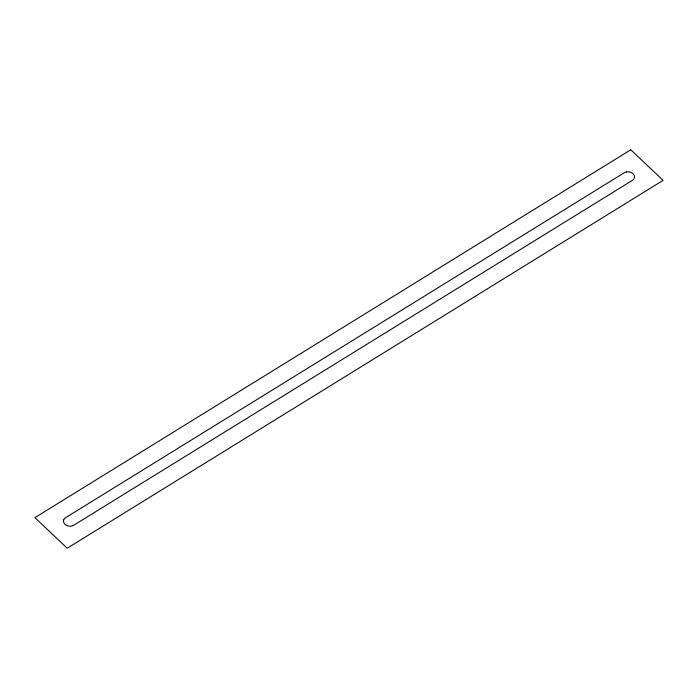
<?xml version="1.0" encoding="UTF-8"?>
<svg xmlns="http://www.w3.org/2000/svg" width="698" height="698" viewBox="0 0 698 698"><rect width="100%" height="100%" fill="white"/><g stroke="black" fill="none" stroke-linecap="round" stroke-linejoin="round"><path stroke-width="1.05" d="M63.762 519.897A6.16 4.729 7.6 0 1 65.673 517.646L624.282 172.746A6.16 4.738 7.6 0 1 626.446 171.961M63.71 519.853A6.203 4.764 7.6 0 0 63.806 522.575A6.16 4.729 7.6 0 0 68.099 525.952A6.203 4.764 7.6 0 0 71.589 526.065A6.16 4.729 7.6 0 0 73.718 525.254L632.362 180.389A6.16 4.738 7.6 0 0 634.273 178.13A6.203 4.764 7.6 0 0 634.203 175.425A6.16 4.738 7.6 0 0 629.936 172.074A6.203 4.764 7.6 0 0 626.411 171.926M630.783 149.791L34.9 517.646L67.217 548.209L663.1 180.354L630.783 149.791"/></g></svg>
